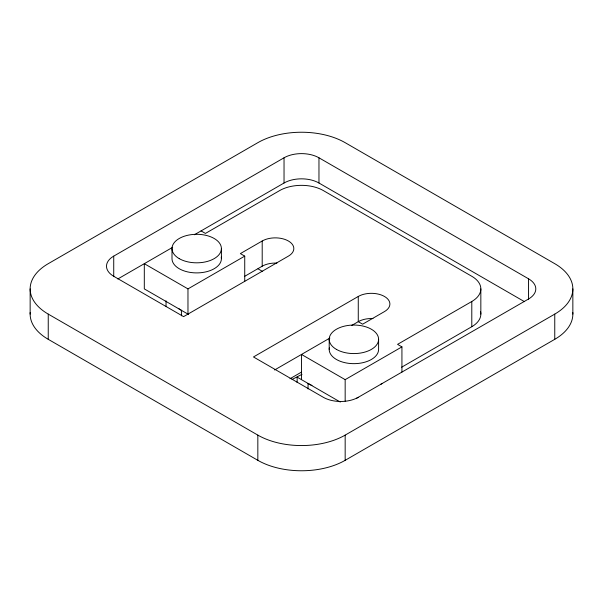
<?xml version="1.0" encoding="UTF-8"?>
<svg xmlns="http://www.w3.org/2000/svg" width="603" height="603" viewBox="0 0 603 603"><rect width="100%" height="100%" fill="white"/><g stroke="black" fill="none" stroke-linecap="round" stroke-linejoin="round"><path stroke-width="0.9" d="M113.733 276.664L113.733 256.124L284.036 157.798A24.7 14.261 0 0 1 318.964 157.798L528.56 278.812L528.56 299.352M117.811 278.978L172.684 247.298M194.4 234.755L284.036 183.011A24.7 14.261 0 0 1 318.964 183.011L524.482 301.666M113.733 256.124A24.7 14.261 0 0 0 113.733 276.287L183.598 316.628L288.4 256.124A18.527 10.696 0 0 0 288.4 240.996A18.527 10.696 0 0 0 262.199 240.996L240.371 253.599L244.735 256.124L244.735 281.33M188.513 314.419L144.305 288.897L144.305 263.684L187.97 288.897L244.735 256.124M244.411 276.476L262.199 266.209A18.527 10.696 0 0 1 276.913 263.112M358.265 296.457L358.265 321.67L362.629 324.188L384.465 311.585A18.527 10.696 0 0 0 384.465 296.457A18.527 10.696 0 0 0 358.265 296.457L253.471 356.961L323.336 397.302A24.7 14.261 0 0 0 358.265 397.302M274.591 369.978L329.886 338.057M351.768 325.424L358.265 321.67A18.527 10.696 0 0 1 372.978 318.58M289.983 378.737L301.402 372.141M302.028 374.305L292.093 379.46M201.07 230.911L205.435 233.429L279.664 190.571A30.874 17.826 0 0 1 323.336 190.571L471.795 276.287A30.874 17.826 0 0 1 471.795 301.5L397.565 344.358L401.93 346.876L401.93 372.089M301.5 379.649L301.5 354.443L345.165 379.649L401.93 346.876M401.643 367.212L471.795 326.713A30.874 17.826 0 0 0 480.576 311.781M356.516 398.312L528.56 298.982A24.7 14.261 0 0 0 528.56 278.812M48.24 314.103L257.835 435.117A61.755 35.652 0 0 0 345.165 435.117L554.76 314.103A61.755 35.652 0 0 0 554.76 263.684L345.165 142.677A61.755 35.652 0 0 0 257.835 142.677L48.24 263.684A61.755 35.652 0 0 0 48.24 314.103L48.24 339.316L257.835 460.323A61.755 35.652 0 0 0 345.165 460.323L554.76 339.316A61.755 35.652 0 0 0 572.782 312.422M257.994 268.817L262.667 271.516M340.311 402.058L297.136 377.131L297.136 382.634M572.85 288.897L572.85 314.103M554.76 314.103L554.76 339.316M480.84 288.897L480.84 314.103M471.795 301.5L471.795 326.713M378.601 339.316L378.601 349.401A24.7 14.261 0 0 1 352.612 363.639A24.7 14.261 0 0 1 329.336 347.908M345.165 379.649L345.165 401.131M345.165 435.117L345.165 460.323M329.2 339.316L329.2 349.401M318.964 157.798L318.964 183.011M308.05 388.935L308.05 383.433A52.491 30.308 0 0 0 311.962 385.475M284.036 157.798L284.036 183.011M262.199 240.996L262.199 266.209M257.835 435.117L257.835 460.323M221.407 248.557L221.407 258.642M187.97 288.897L187.97 314.103M181.42 315.821L181.42 310.326A52.491 30.308 0 0 1 178.33 308.382M171.998 248.557L171.998 258.642A24.7 14.261 0 0 0 197.995 272.88A24.7 14.261 0 0 0 221.271 257.157M166.044 300.814L166.044 306.316M30.15 288.897L30.15 314.103M382.279 383.433A52.491 30.308 0 0 1 380.764 384.277M48.24 339.316A61.755 35.652 0 0 1 30.218 312.422M179.234 258.642A24.7 14.261 0 0 0 220.562 252.25A24.7 14.261 0 0 0 190.307 234.786A24.7 14.261 0 0 0 179.234 258.642M336.436 349.401A24.7 14.261 0 0 0 377.757 343.009A24.7 14.261 0 0 0 347.509 325.537A24.7 14.261 0 0 0 336.436 349.401"/></g></svg>
